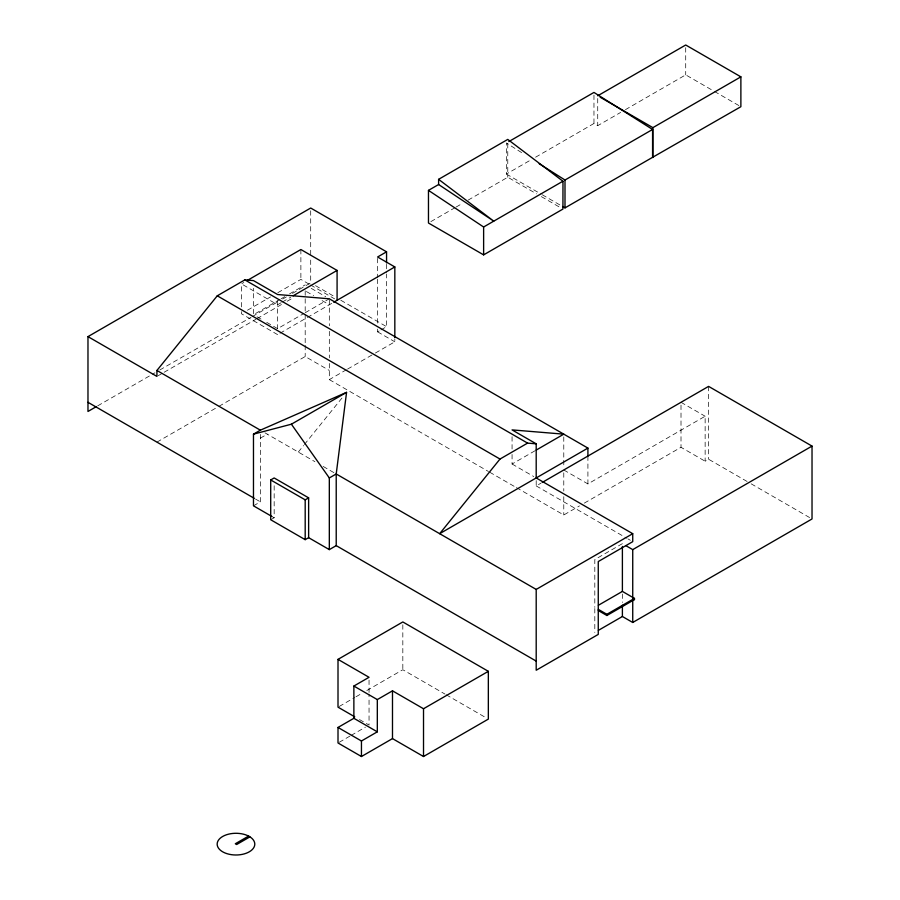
<?xml version="1.0" encoding="UTF-8"?>
<svg xmlns="http://www.w3.org/2000/svg" width="900" height="900" viewBox="0 0 900 900"><rect width="100%" height="100%" fill="white"/><g stroke="black" fill="none" stroke-linecap="round" stroke-linejoin="round"><path stroke-width="0.67" stroke-dasharray="4.5 3.38" d="M298.294 452.07L303.559 445.556M304.436 444.476L343.935 395.606M241.403 306.934L241.403 283.86L243.833 282.465M247.466 310.219L270.529 296.91M277.819 292.702L300.881 279.382L309.33 284.265M279.934 299.441L253.474 314.719L253.474 288.27M281.137 298.744L284.738 296.662M289.553 293.884L305.19 284.861M97.706 405.844L154.912 372.814M159.784 370.001L251.066 317.306M252.281 316.598L277.841 301.849M282.713 299.036L286.358 296.921M292.444 293.411L310.702 282.87L310.702 257.918M281.183 302.704L277.605 304.762L241.403 283.86M282.375 302.006L290.734 297.191M521.629 152.618L506.385 142.987L506.385 174.049L530.719 159.998M535.579 157.196L593.966 123.48L597.724 125.663L620.629 112.433M158.141 375.728L162.968 372.949M164.171 372.251L255.87 319.309M257.074 318.611L282.341 304.031M287.145 301.252L293.164 297.776M430.864 221.625L454.894 207.754M456.098 207.056L462.105 203.591M468.113 200.126L507.769 177.232L536.546 193.849M625.444 109.654L685.71 74.858L713.295 90.788M266.749 322.38L277.605 328.657L304.065 313.38M305.269 312.683L329.321 298.8M280.012 333.236L332.651 302.85M156.926 442.125L217.688 407.036M218.903 406.339L305.19 356.524L329.321 370.463M377.595 329.074L377.595 331.841L379.834 330.548M380.959 329.895L386.561 326.666L386.561 273.994M329.321 363.465L329.321 379.62L346.309 369.81M347.524 369.113L374.209 353.7M375.424 353.002L394.83 341.798L394.83 339.019M260.37 438.142L267.266 434.16M253.474 505.822L260.37 501.84L260.37 434.396M270.709 519.75L274.162 517.77L274.162 483.446M512.066 454.466L512.066 464.017L534.915 450.821M536.197 480.6L536.197 485.91L541.012 483.131M563.783 469.991L587.914 483.919L705.139 416.239L705.139 461.228L708.592 459.236L749.97 483.131M516.409 487.62L563.783 514.98L579.488 505.912M584.325 503.111L681.008 447.3L705.139 461.228M339.21 706.466L354.814 697.455M356.017 696.758L362.014 693.293M366.817 690.525L402.829 669.735L444.983 694.069M622.395 543.645L594.81 559.564L594.81 607.342M339.199 742.298L349.942 736.099M351.135 735.401L365.456 727.133M714.499 91.474L739.676 106.02M506.385 174.049L541.08 194.074M542.273 194.771L562.613 206.505M541.35 196.616L561.735 208.395M681.008 402.311L705.139 416.239M751.185 483.829L809.595 517.556M315.517 285.649L334.789 296.775M340.808 300.251L386.561 326.666M310.534 284.963L334.665 298.89M311.22 288.349L325.699 296.707M377.595 331.841L394.83 341.798M306.394 291.532L313.639 295.706M322.088 300.589L329.321 304.762M257.085 316.811L261.923 319.601M512.066 464.017L533.779 476.561M277.605 334.631L241.403 313.729L241.403 308.295M536.197 485.91L626.704 538.166M627.908 538.864L630.326 540.259M329.321 379.62L488.464 471.499M489.679 472.196L515.194 486.923M264.96 432.832L314.887 461.655M323.179 466.447L336.218 473.974M255.499 499.027L260.37 501.84M271.721 516.364L274.162 517.77M446.186 694.766L485.933 717.705M359.494 719.561L369.045 725.074L369.045 694.159M708.592 386.381L708.592 459.236M685.71 47.711L685.71 74.858M681.008 405.124L681.008 447.3M622.395 594.023L622.395 602.449M597.724 98.516L597.724 125.663M594.81 608.535L594.81 632.43M593.966 95.13L593.966 123.48M587.914 456.053L587.914 483.919M563.783 436.916L563.783 458.966M563.783 460.339L563.783 467.235M563.783 472.804L563.783 491.074M563.783 496.699L563.783 514.98M512.066 436.714L512.066 448.999M507.769 143.561L507.769 177.232M402.829 624.769L402.829 669.735M386.561 264.296L386.561 272.61M377.595 258.379L377.595 277.785M377.595 279.169L377.595 323.527M369.045 680.107L369.045 692.752M329.321 299.993L329.321 325.733M329.321 331.324L329.321 357.874M310.702 210.791L310.702 256.534M305.19 290.835L305.19 313.2M305.19 314.595L305.19 343.946M305.19 345.341L305.19 356.524M300.881 249.525L300.881 279.382M277.605 300.926L277.605 328.657"/><path stroke-width="1.35" d="M271.721 516.364L253.474 505.822L253.474 434.16L260.37 430.178L346.567 392.355L336.218 473.974L336.218 545.636L536.197 661.095M96.491 406.541L87.975 411.469L87.975 336.623L156.926 376.425L156.926 370.463L217.271 295.808L244.845 279.889L253.474 280.597L277.605 294.525L329.321 298.8L587.914 448.088L587.914 456.053M336.218 545.636L329.321 549.619L329.321 477.956L336.218 473.974L536.197 589.421L536.197 670.241L598.264 634.41L598.264 561.555L632.734 541.654L632.734 533.689L536.197 477.956L536.197 443.824L527.58 443.115L499.995 459.045L439.661 533.689L587.914 448.088M87.975 336.623L310.702 208.024L386.561 251.82L386.561 262.901M247.466 280.361L300.881 249.525L337.084 270.428L337.084 300.285M438.604 179.336L507.769 139.41L562.972 181.237L562.928 209.081L483.626 254.869L428.468 223.02L428.468 190.373L438.604 184.523L438.604 179.336L493.762 221.141L438.604 184.523M508.815 141.593L593.966 92.43L652.579 129.454L652.579 157.331L564.998 207.889L562.613 206.505M597.724 95.794L685.71 45L740.88 76.849L740.88 106.706L652.579 157.331M293.119 295.808L337.084 270.428M386.561 251.82L377.595 256.995L394.83 266.94L394.83 337.635M333.754 302.209L394.83 266.94M600.154 97.2L652.894 127.642L740.88 76.849M483.626 254.869L483.626 227.002L562.928 181.215M564.998 207.889L564.998 180.023L652.579 129.454M253.474 434.16L291.397 424.204L346.567 392.355M308.632 537.671L305.19 539.663L270.709 519.75L270.709 479.947L274.162 477.956L308.632 497.858L308.632 537.671L329.321 549.619M270.709 479.947L305.19 499.849L308.632 497.858M536.119 450.124L563.783 434.16L512.066 429.896L536.197 443.824M542.216 482.445L708.592 386.381L812.025 446.096L812.025 518.962L632.734 622.474L622.395 616.5L598.41 630.349M354.724 716.805L338.006 707.153L338.006 659.374L402.829 621.956L488.34 671.321L488.34 719.1L423.517 756.518L392.49 738.607L361.451 756.518L338.006 742.984L338.006 727.459L353.869 718.301L377.314 731.835L377.314 699.592L353.869 686.048L353.869 718.301M353.869 686.048L369.045 677.295L338.006 659.374M536.197 589.421L632.734 533.689M625.837 545.636L632.734 549.619L812.025 446.096M377.314 699.592L392.49 690.829L423.517 708.75L488.34 671.321M338.006 727.459L361.451 740.992L377.314 731.835M598.41 605.261L622.395 591.413L634.466 598.387L634.466 599.58L606.881 615.499L598.264 610.526M598.264 609.334L606.881 614.306L634.466 598.387M248.558 836.1L235.305 843.761L236.632 844.526L249.896 836.876M244.845 279.889L527.58 443.115M217.271 295.808L499.995 459.045M634.466 599.58L632.734 598.579L632.734 549.619M156.926 370.463L260.37 430.178M87.975 402.311L254.284 498.33M539.212 163.732L564.998 180.023M428.468 190.373L483.626 227.002M291.397 424.204L329.321 477.956M652.894 127.642L652.894 157.511M632.734 599.985L632.734 622.474M622.395 546.457L622.395 591.413M622.395 605.261L622.395 616.5M606.881 614.306L606.881 615.499M423.517 708.75L423.517 756.518M392.49 690.829L392.49 738.607M361.451 740.992L361.451 756.518M305.19 499.849L305.19 539.663M249.266 836.46L247.421 835.526A18.81 10.856 0 0 0 217.609 841.793A18.81 10.856 0 0 0 240.041 854.741A18.81 10.856 0 0 0 250.898 837.529L249.266 836.46"/></g></svg>
